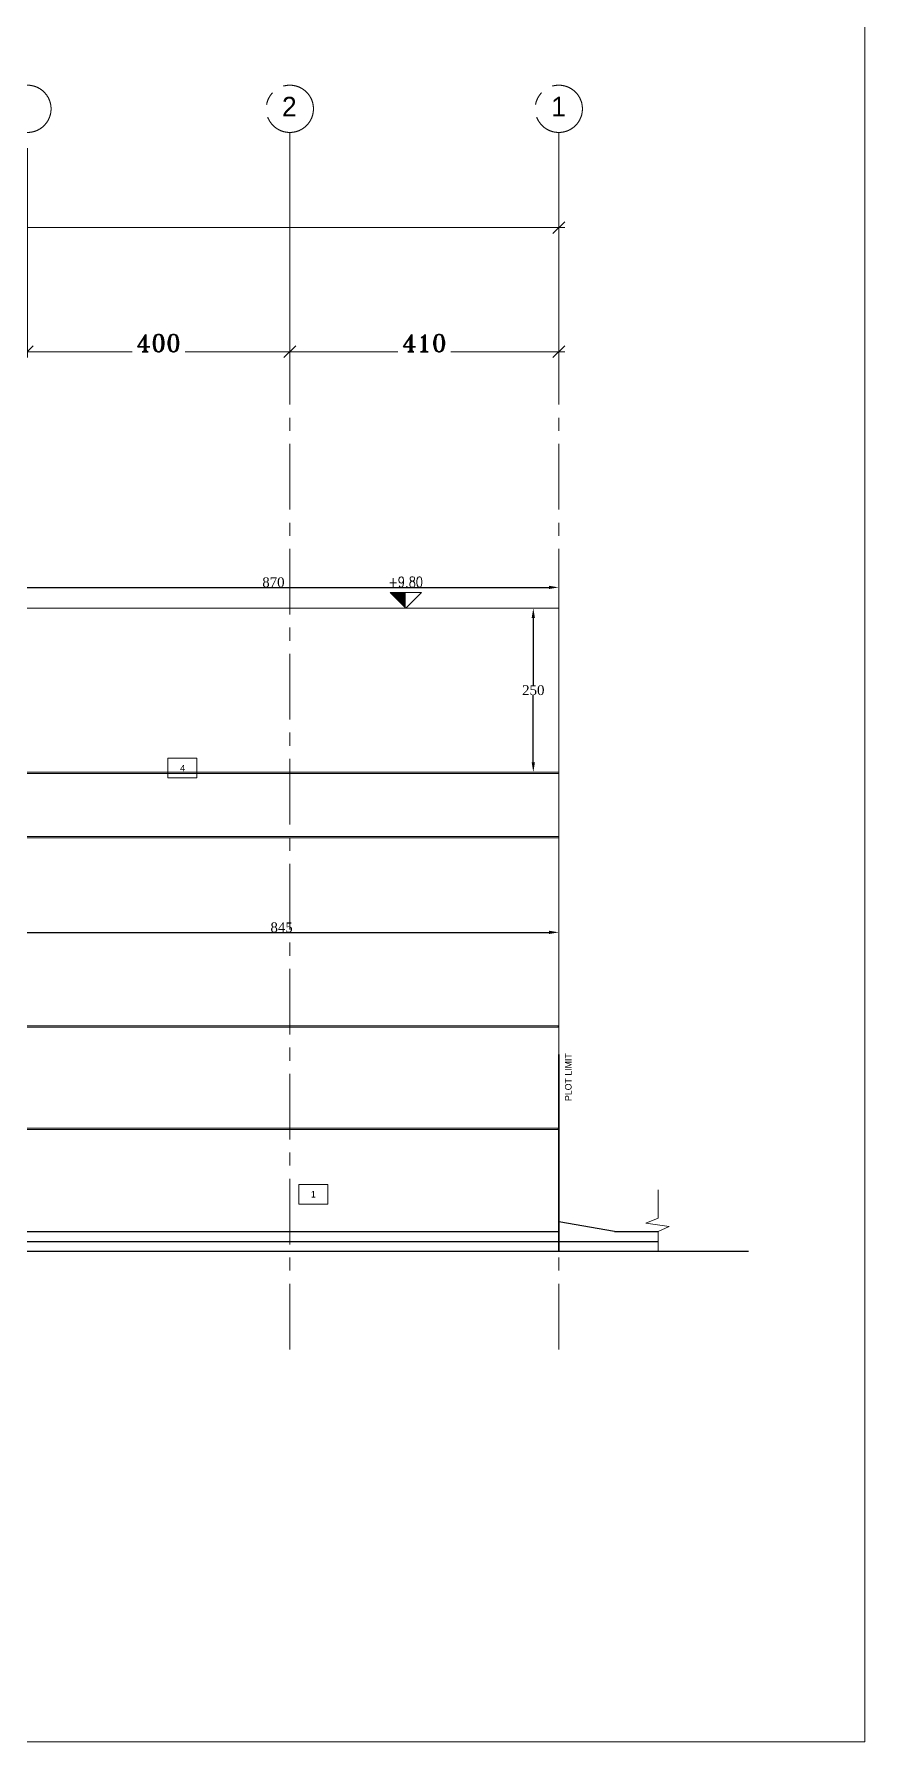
# Model space of a CAD drawing. Header units: millimetres. Extents: x -9083 to 924194, y -232449 to 321637.
# Drawn here: x 42934 to 55597, y 64923 to 90951 of the extents above; entities that cross this region are included whole.
import ezdxf
from ezdxf.enums import TextEntityAlignment as Align

# ---------------------------------------------------------------- set-up
doc = ezdxf.new("R2010")
doc.units = ezdxf.units.MM
doc.header["$LTSCALE"] = 400
doc.header["$MEASUREMENT"] = 0
doc.header["$PDMODE"] = 3
for name, pattern in [('CENTER', [2, 1.25, -0.25, 0.25, -0.25]), ('CENTERX2', [4, 2.5, -0.5, 0.5, -0.5]), ('DASHDOT', [1, 0.5, -0.25, 0, -0.25])]:
    doc.linetypes.add(name, pattern=pattern)
doc.layers.get('0').update_dxf_attribs({"lineweight": 0, "true_color": 0xff1414})
doc.layers.get('Defpoints').update_dxf_attribs({"color": 8, "lineweight": 5})
doc.layers.add('AXIES', color=7, linetype='CENTER', lineweight=0, true_color=0x949596)
for name, color, linetype, lineweight in [('AXIS DIMENSION', 8, 'Continuous', 5), ('ELEVATION 00', 7, 'Continuous', 30), ('ELEVATION 02', 3, 'Continuous', 18), ('LEVEL SYMBOL', 8, 'Continuous', 5), ('PLOT BOWNDARY', 1, 'DASHDOT', 50), ('REVC', 210, 'Continuous', 0), ('ROOMS DIMENSION', 3, 'Continuous', 5), ('STAIR', 1, 'Continuous', 5), ('TAG ELEVATIONS DETAIL', 8, 'Continuous', 9)]:
    doc.layers.add(name, color=color, linetype=linetype, lineweight=lineweight)
doc.styles.add('ROMAN', font='times.ttf')
doc.styles.add('ROMANS-TITLE', font='ROMANS.shx', dxfattribs={"width": 0.8})
doc.styles.add('ROMANT', font='romant.shx')
doc.styles.get("Standard").update_dxf_attribs({"font": 'GOTHIC.TTF', "height": 220})
doc.styles.add('WA-GV03-ELEV & SEC.-TYPE A$0$BOLD', font='romantic.ttf')
doc.styles.add('WA-GV03-ELEV & SEC.-TYPE A$0$Standard', font='arial.ttf')
doc.styles.add('XREF$0$STANDARD', font='verdana.ttf')
doc.dimstyles.new('AXIS DIMENSION', dxfattribs={"dimscale": 1.2, "dimtxt": 220, "dimasz": 150, "dimexe": 75, "dimexo": 200, "dimgap": 50, "dimtad": 0, "dimdec": 0, "dimlfac": 0.1, "dimzin": 0, "dimdsep": 46, "dimtxsty": 'ROMANT', "dimblk": 'OBLIQUE', "dimcen": 200, "dimdle": 75, "dimclrd": 17, "dimclre": 94, "dimclrt": 3, "dimadec": 0, "dimazin": 0, "dimtfac": 0.5, "dimtdec": 0, "dimtix": 1, "dimtofl": 0, "dimtmove": 2, "dimatfit": 2, "dimfxl": 100, "dimtvp": 0.5, "dimtolj": 1, "dimtzin": 0, "dimlwd": -1, "dimlwe": -1, "dimarcsym": 0})
doc.dimstyles.new('ELEV DIM', dxfattribs={"dimtxt": 150, "dimasz": 150, "dimexe": 0.06, "dimexo": 0.06, "dimgap": 0.03, "dimtad": 1, "dimtih": 1, "dimtoh": 1, "dimdec": 0, "dimlfac": 0.1, "dimzin": 13, "dimdsep": 46, "dimtxsty": 'ROMAN', "dimcen": 0.09, "dimdle": 0.06, "dimse1": 1, "dimse2": 1, "dimclrd": 256, "dimclre": 256, "dimclrt": 3, "dimadec": 0, "dimazin": 0, "dimtfac": 1, "dimtdec": 0, "dimtix": 1, "dimtmove": 2, "dimatfit": 3, "dimfxl": 0.06, "dimtolj": 1, "dimtzin": 0, "dimarcsym": 0})

# ---------------------------------------------------------------- blocks, each defined once
blk = doc.blocks.new('WA-GV03-ELEV & SEC.-TYPE A$0$RCSS TG')
blk.add_lwpolyline([(28718, -28969), (29160, -28969), (29160, -29267), (28718, -29267)], close=True)
at = {"style": 'WA-GV03-ELEV & SEC.-TYPE A$0$BOLD'}
blk.add_attdef('CH', text='', height=80, dxfattribs=at).set_placement((28932, -29118), align=Align.MIDDLE)
blk = doc.blocks.new('A-LVL_EL-SEC')
at = {"layer": 'LEVEL SYMBOL', "color": 5, "ltscale": 800}
blk.add_line((-150, 0), (150, 0), dxfattribs=at)
at = {"layer": 'LEVEL SYMBOL'}
blk.add_lwpolyline([(-300, 300), (0, 0), (300, 300), (-300, 300)], dxfattribs=at)
blk.add_solid([(0, 300), (300, 300), (0, 0)], dxfattribs=at)
at = {"layer": 'LEVEL SYMBOL', "color": 1, "ltscale": 800, "style": 'ROMANS-TITLE', "width": 0.8}
blk.add_attdef('FLOOR-LEVEL', text='', height=200, dxfattribs=at).set_placement((0, 580), align=Align.MIDDLE)
blk = doc.blocks.new('*D538')
at = {"layer": 'Defpoints', "color": 0, "transparency": 16777216}
for p in [(50931, 82519), (42231, 82302), (50931, 82202)]:
    blk.add_point(p, dxfattribs=at)
at = {"layer": 'ROOMS DIMENSION', "lineweight": -2, "transparency": 16777216}
blk.add_line((42381, 82519), (50781, 82519), dxfattribs=at)
at = {"layer": 'ROOMS DIMENSION', "transparency": 16777216}
for points in [[(42381, 82544), (42381, 82494), (42231, 82519)], [(50781, 82544), (50781, 82494), (50931, 82519)]]:
    blk.add_solid(points, dxfattribs=at)
at = {"layer": 'ROOMS DIMENSION', "color": 3, "transparency": 16777216, "insert": (46581, 82596), "char_height": 150, "attachment_point": 5, "style": 'ROMAN'}
blk.add_mtext('\\A1;870', dxfattribs=at)
blk = doc.blocks.new('*D529')
at = {"layer": 'Defpoints', "color": 0, "transparency": 16777216}
for p in [(50931, 82202), (50543, 79702), (50931, 79702)]:
    blk.add_point(p, dxfattribs=at)
at = {"layer": 'ROOMS DIMENSION', "lineweight": -2, "transparency": 16777216}
for p, q in [((50543, 82052), (50543, 81028)), ((50543, 79852), (50543, 80875))]:
    blk.add_line(p, q, dxfattribs=at)
at = {"layer": 'ROOMS DIMENSION', "transparency": 16777216}
for points in [[(50518, 82052), (50568, 82052), (50543, 82202)], [(50518, 79852), (50568, 79852), (50543, 79702)]]:
    blk.add_solid(points, dxfattribs=at)
at = {"layer": 'ROOMS DIMENSION', "color": 3, "transparency": 16777216, "insert": (50543, 80952), "char_height": 150, "attachment_point": 5, "style": 'ROMAN'}
blk.add_mtext('\\A1;250', dxfattribs=at)
blk = doc.blocks.new('*D508')
at = {"layer": 'Defpoints', "color": 0, "transparency": 16777216}
for p in [(50931, 77261), (50931, 76852), (42481, 76502)]:
    blk.add_point(p, dxfattribs=at)
at = {"layer": 'ROOMS DIMENSION', "lineweight": -2, "transparency": 16777216}
blk.add_line((42631, 77261), (50781, 77261), dxfattribs=at)
at = {"layer": 'ROOMS DIMENSION', "transparency": 16777216}
for points in [[(42631, 77286), (42631, 77236), (42481, 77261)], [(50781, 77286), (50781, 77236), (50931, 77261)]]:
    blk.add_solid(points, dxfattribs=at)
at = {"layer": 'ROOMS DIMENSION', "color": 3, "transparency": 16777216, "insert": (46706, 77337), "char_height": 150, "attachment_point": 5, "style": 'ROMAN'}
blk.add_mtext('\\A1;845', dxfattribs=at)
blk = doc.blocks.new('_Oblique')
at = {"color": 0, "linetype": 'ByBlock', "lineweight": -2}
blk.add_line((-0.5, -0.5), (0.5, 0.5), dxfattribs=at)
blk = doc.blocks.new('*D393')
at = {"layer": 'AXIS DIMENSION', "color": 17, "ltscale": 20, "transparency": 16777216}
for p, q in [((2741, 88002), (26350, 88002)), ((51021, 88002), (27413, 88002))]:
    blk.add_line(p, q, dxfattribs=at)
at = {"layer": 'AXIS DIMENSION', "color": 94, "ltscale": 20, "transparency": 16777216}
for p, q in [((2831, 88197), (2831, 88092)), ((50931, 88197), (50931, 88092))]:
    blk.add_line(p, q, dxfattribs=at)
at = {"layer": 'Defpoints', "color": 0, "ltscale": 20, "transparency": 16777216}
for p in [(50931, 88002), (2831, 87957), (50931, 87957)]:
    blk.add_point(p, dxfattribs=at)
at = {"layer": 'AXIS DIMENSION', "color": 17, "ltscale": 20, "transparency": 16777216, "xscale": 179.9999999999999, "yscale": 179.9999999999999, "zscale": 179.9999999999999, "rotation": 180}
blk.add_blockref('_Oblique', (2831, 88002), dxfattribs=at)
at = {"layer": 'AXIS DIMENSION', "color": 17, "ltscale": 20, "transparency": 16777216, "xscale": 179.9999999999999, "yscale": 179.9999999999999, "zscale": 179.9999999999999}
blk.add_blockref('_Oblique', (50931, 88002), dxfattribs=at)
at = {"layer": 'AXIS DIMENSION', "color": 3, "ltscale": 20, "transparency": 16777216, "insert": (26881, 88134), "char_height": 264, "attachment_point": 5, "style": 'ROMANT'}
blk.add_mtext('\\A1;4810', dxfattribs=at)
blk = doc.blocks.new('*D403')
at = {"layer": 'AXIS DIMENSION', "color": 94, "ltscale": 20, "transparency": 16777216}
for p, q in [((42831, 89213), (42831, 86021)), ((46831, 89213), (46831, 86021))]:
    blk.add_line(p, q, dxfattribs=at)
at = {"layer": 'AXIS DIMENSION', "color": 17, "ltscale": 20, "transparency": 16777216}
for p, q in [((42741, 86111), (44426, 86111)), ((46921, 86111), (45237, 86111))]:
    blk.add_line(p, q, dxfattribs=at)
at = {"layer": 'Defpoints', "color": 0, "ltscale": 20, "transparency": 16777216}
for p in [(42831, 89453), (46831, 89453), (46831, 86111)]:
    blk.add_point(p, dxfattribs=at)
at = {"layer": 'AXIS DIMENSION', "color": 17, "ltscale": 20, "transparency": 16777216, "xscale": 179.9999999999999, "yscale": 179.9999999999999, "zscale": 179.9999999999999, "rotation": 180}
blk.add_blockref('_Oblique', (42831, 86111), dxfattribs=at)
at = {"layer": 'AXIS DIMENSION', "color": 17, "ltscale": 20, "transparency": 16777216, "xscale": 179.9999999999999, "yscale": 179.9999999999999, "zscale": 179.9999999999999}
blk.add_blockref('_Oblique', (46831, 86111), dxfattribs=at)
at = {"layer": 'AXIS DIMENSION', "color": 3, "ltscale": 20, "transparency": 16777216, "insert": (44831, 86243), "char_height": 264, "attachment_point": 5, "style": 'ROMANT'}
blk.add_mtext('\\A1;400', dxfattribs=at)
blk = doc.blocks.new('*D404')
at = {"layer": 'AXIS DIMENSION', "color": 94, "ltscale": 20, "transparency": 16777216}
for p, q in [((46831, 89213), (46831, 86021)), ((50931, 89213), (50931, 86021))]:
    blk.add_line(p, q, dxfattribs=at)
at = {"layer": 'AXIS DIMENSION', "color": 17, "ltscale": 20, "transparency": 16777216}
for p, q in [((46741, 86111), (48476, 86111)), ((51021, 86111), (49287, 86111))]:
    blk.add_line(p, q, dxfattribs=at)
at = {"layer": 'Defpoints', "color": 0, "ltscale": 20, "transparency": 16777216}
for p in [(46831, 89453), (50931, 89453), (50931, 86111)]:
    blk.add_point(p, dxfattribs=at)
at = {"layer": 'AXIS DIMENSION', "color": 17, "ltscale": 20, "transparency": 16777216, "xscale": 179.9999999999999, "yscale": 179.9999999999999, "zscale": 179.9999999999999, "rotation": 180}
blk.add_blockref('_Oblique', (46831, 86111), dxfattribs=at)
at = {"layer": 'AXIS DIMENSION', "color": 17, "ltscale": 20, "transparency": 16777216, "xscale": 179.9999999999999, "yscale": 179.9999999999999, "zscale": 179.9999999999999}
blk.add_blockref('_Oblique', (50931, 86111), dxfattribs=at)
at = {"layer": 'AXIS DIMENSION', "color": 3, "ltscale": 20, "transparency": 16777216, "insert": (48881, 86243), "char_height": 264, "attachment_point": 5, "style": 'ROMANT'}
blk.add_mtext('\\A1;410', dxfattribs=at)
blk = doc.blocks.new('DFGG')
at = {"layer": 'AXIES', "linetype": 'CENTERX2'}
for p, q in [((46831.3, 70905.5), (46831.3, 89453.1)), ((50931.3, 70905.5), (50931.3, 89453.1))]:
    blk.add_line(p, q, dxfattribs=at)
for centre in [(42831.3, 89813.1), (46831.3, 89813.1), (50931.3, 89813.1)]:
    blk.add_circle(centre, 360, dxfattribs=at)
for s, p in [('2', (46711.6, 89696.4)), ('1', (50815.8, 89696.4))]:
    blk.add_text(s, height=300, dxfattribs=at).set_placement(p)
at = {"layer": 'AXIS DIMENSION', "ltscale": 20}
for base, p1, p2, picture, middle in [((46831.3, 86111.2), (42831.3, 89453.1), (46831.3, 89453.1), '*D403', (44831.3, 86243.2)), ((50931.3, 86111.2), (46831.3, 89453.1), (50931.3, 89453.1), '*D404', (48881.3, 86243.2)), ((50931.3, 88001.8), (2831.3, 87957.1), (50931.3, 87957.1), '*D393', (26881.3, 88133.8))]:
    dim = blk.add_linear_dim(base=base, p1=p1, p2=p2, dimstyle='AXIS DIMENSION', dxfattribs=at)
    dim.commit()
    dim.dimension.update_dxf_attribs({"geometry": picture, "text_midpoint": middle})

msp = doc.modelspace()

# ---------------------------------------------------------------- linework, layer by layer
at = {"layer": 'Defpoints'}
msp.add_lwpolyline([(-8100, 123208.72705), (55596.80779, 123208.72705), (55596.80779, 64923.38106), (-8100, 64923.38106)], close=True, dxfattribs=at)
at = {"layer": 'ELEVATION 00'}
for p, q in [((42481.26178, 72701.64247), (50931.26178, 72701.64247)), ((51781.67199, 72701.64247), (50931.26178, 72851.64247)), ((51781.67199, 72701.64247), (52444.14335, 72701.64247)), ((-10.30991, 72401.64247), (50931.26178, 72401.64247)), ((1609.36286, 72551.64247), (52444.14335, 72551.64247)), ((50931.26178, 72401.64247), (50931.26178, 72551.64247)), ((50931.26178, 72401.64247), (53825.20099, 72401.64247))]:
    msp.add_line(p, q, dxfattribs=at)
at = {"layer": 'ELEVATION 02'}
for p, q in [((50931.26178, 82201.64247), (42231.27458, 82201.64247)), ((50931.26178, 77391.64247), (50931.26178, 82201.64247)), ((39256.26178, 79701.64247), (50931.26178, 79701.64247)), ((39256.26178, 79681.64247), (50931.26178, 79681.64247)), ((39256.26178, 78721.64247), (50931.26178, 78721.64247)), ((39256.26178, 78701.64247), (50931.26178, 78701.64247)), ((50931.26178, 77391.64247), (50931.26178, 75837.64247)), ((42481.25721, 75817.64247), (50931.26178, 75817.64247)), ((42481.26178, 75837.64247), (50931.26178, 75837.64247)), ((50914.53473, 75827.64247), (50931.26178, 75837.64247)), ((50931.26178, 75817.64247), (50914.53473, 75827.64247)), ((50931.26178, 75817.64247), (50931.26178, 74274.64247)), ((42481.26178, 74274.64247), (50931.26178, 74274.64247)), ((42481.26178, 74254.64247), (50931.26178, 74254.64247)), ((50914.53473, 74264.64247), (50931.26178, 74274.64247)), ((50931.26178, 74254.64247), (50914.53473, 74264.64247)), ((50931.26178, 74254.64247), (50931.26178, 72701.64247))]:
    msp.add_line(p, q, dxfattribs=at)
at = {"layer": 'PLOT BOWNDARY', "const_width": 25}
msp.add_lwpolyline([(50931.26178, 72401.64247), (50931.26178, 75401.64247)], dxfattribs=at)
at = {"layer": 'STAIR'}
msp.add_lwpolyline([(52444.14335, 73336.2141), (52444.14335, 72903.14958), (52256.82084, 72830.04337), (52614.86533, 72780.04337), (52444.14335, 72702.1637), (52444.14335, 72401.64247)], dxfattribs=at)

# ---------------------------------------------------------------- block references
at = {"layer": 'LEVEL SYMBOL', "ltscale": 800}
ref = msp.add_blockref('A-LVL_EL-SEC', (48599.02393, 82201.64247), dxfattribs=dict(at, xscale=-0.8, yscale=0.8, zscale=0.8))
ref.add_attrib('FLOOR-LEVEL', '+9.80', dxfattribs={"color": 1, "ltscale": 800, "height": 160, "style": 'ROMANS-TITLE', "width": 0.8}).set_placement((48599.02393, 82601.64247), align=Align.MIDDLE)
at = {"layer": 'REVC'}
msp.add_blockref('DFGG', (0, 0), dxfattribs=at)
at = {"layer": 'TAG ELEVATIONS DETAIL'}
ref = msp.add_blockref('WA-GV03-ELEV & SEC.-TYPE A$0$RCSS TG', (16255.83714, 108882.74001), dxfattribs=at)
ref.add_attrib('CH', '4', dxfattribs={"layer": '0', "color": 1, "height": 100, "style": 'WA-GV03-ELEV & SEC.-TYPE A$0$Standard'}).set_placement((45197.47509, 79764.53092), align=Align.MIDDLE)
ref = msp.add_blockref('WA-GV03-ELEV & SEC.-TYPE A$0$RCSS TG', (18248.54739, 102387.84186), dxfattribs=at)
ref.add_attrib('CH', '1', dxfattribs={"layer": '0', "color": 1, "height": 100, "style": 'WA-GV03-ELEV & SEC.-TYPE A$0$Standard'}).set_placement((47190.18534, 73269.63277), align=Align.MIDDLE)

# ---------------------------------------------------------------- texts
at = {"layer": 'PLOT BOWNDARY', "insert": (51076.66208, 75054.25243), "char_height": 100, "width": 3591.7615035, "attachment_point": 5, "rotation": 90, "style": 'XREF$0$STANDARD'}
msp.add_mtext('{\\fStylus BT|b0|i0|c0|p34;PLOT LIMIT}', dxfattribs=at)

# ---------------------------------------------------------------- dimensions: what is measured, and where the dimension line sits
at = {"layer": 'ROOMS DIMENSION'}
for base, p1, p2, picture, middle in [((50931.26178, 82519.3618), (42231.27458, 82301.64247), (50931.26178, 82201.64247), '*D538', (46581.26818, 82595.90586)), ((50931.26178, 77260.79348), (42481.26178, 76501.64247), (50931.26178, 76851.64247), '*D508', (46706.26178, 77337.12124))]:
    dim = msp.add_linear_dim(base=base, p1=p1, p2=p2, dimstyle='ELEV DIM', dxfattribs=at)
    dim.commit()
    dim.dimension.update_dxf_attribs({"geometry": picture, "text_midpoint": middle})
dim = msp.add_linear_dim(base=(50543.33512, 79701.64247), p1=(50931.26178, 82201.64247), p2=(50931.26178, 79701.64247), angle=90, dimstyle='ELEV DIM', dxfattribs=at)
dim.commit()
dim.dimension.update_dxf_attribs({"geometry": '*D529', "text_midpoint": (50543.33512, 80951.64247)})

doc.saveas('drawing.dxf')
